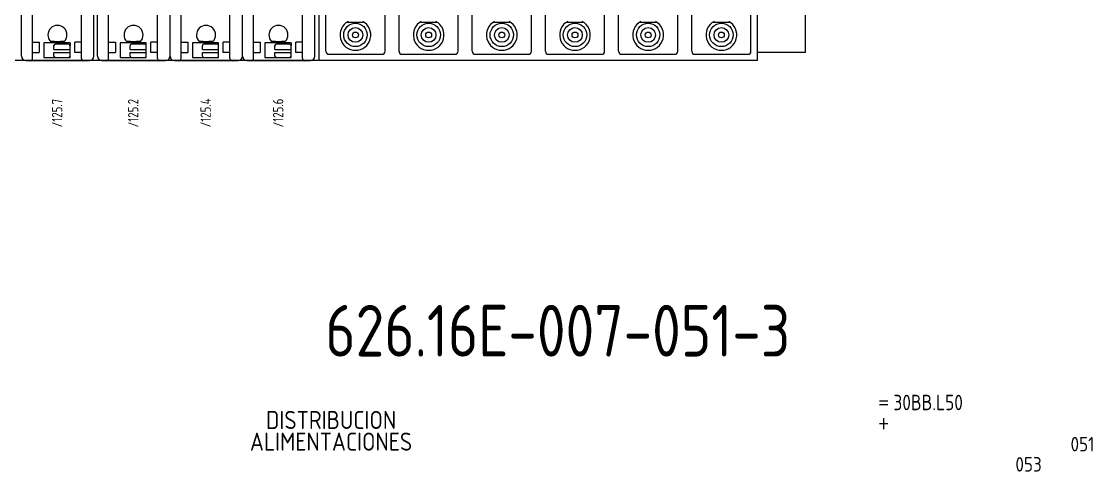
# Model space of a CAD drawing. Extents: x 430 to 1632, y -19 to 271.
# Drawn here: x 626.6 to 833.9, y 5.6 to 92.8 of the extents above; entities that cross this region are included whole.
import ezdxf
from ezdxf.enums import TextEntityAlignment as Align

# ---------------------------------------------------------------- set-up
doc = ezdxf.new("R2010")
doc.units = 0
doc.header["$LTSCALE"] = 5
doc.header["$MEASUREMENT"] = 0
doc.layers.get('0').update_dxf_attribs({"linetype": 'CONTINUOUS'})
doc.layers.add('CART', color=7, linetype='CONTINUOUS')
doc.styles.add('DIN', font='DIN.shx', dxfattribs={"width": 0.85})
doc.styles.add('N', font='ROMANS', dxfattribs={"width": 0.85, "height": 3})

msp = doc.modelspace()

# ---------------------------------------------------------------- linework, layer by layer
at = {"color": 7, "linetype": 'Continuous'}
for p, q in [((626.58, 86.06), (626.58, 248.64)), ((640.6, 86.06), (640.6, 248.64)), ((641.31, 86.06), (641.31, 248.64)), ((655.33, 86.06), (655.33, 248.64)), ((655.33, 86.06), (655.33, 248.64)), ((669.35, 86.06), (669.35, 248.64)), ((683.37, 86.06), (683.37, 248.64)), ((778.31, 86.79), (778.31, 105.89)), ((684.22, 85.21), (684.22, 104.97)), ((769.02, 85.21), (769.02, 104.97)), ((685.49, 87.02), (685.49, 101.41)), ((696.94, 87.02), (696.94, 101.41)), ((699.66, 87.02), (699.66, 101.41)), ((711.1, 87.02), (711.1, 101.41)), ((713.82, 87.02), (713.82, 101.41)), ((725.26, 87.02), (725.26, 101.41)), ((727.98, 87.02), (727.98, 101.41)), ((739.42, 87.02), (739.42, 101.41)), ((742.14, 87.02), (742.14, 101.41)), ((753.58, 87.02), (753.58, 101.41)), ((756.3, 87.02), (756.3, 101.41)), ((767.75, 87.02), (767.75, 101.41)), ((628.73, 85.66), (628.73, 95.43)), ((643.46, 85.66), (643.46, 95.43)), ((657.48, 85.66), (657.48, 95.43)), ((671.5, 85.66), (671.5, 95.43)), ((638.19, 85.66), (638.19, 94.97)), ((652.92, 85.66), (652.92, 94.97)), ((666.94, 85.66), (666.94, 94.97)), ((680.96, 85.66), (680.96, 94.97)), ((689.63, 92.69), (692.8, 92.69)), ((703.79, 92.69), (706.96, 92.69)), ((717.96, 92.69), (721.12, 92.69)), ((732.12, 92.69), (735.28, 92.69)), ((746.28, 92.69), (749.45, 92.69)), ((760.44, 92.69), (763.61, 92.69)), ((628.73, 88.8), (630.03, 88.8)), ((630.03, 88.8), (630.03, 86.76)), ((630.94, 88.63), (630.94, 85.8)), ((635.98, 88.63), (630.94, 88.63)), ((632.98, 88.91), (632.22, 88.91)), ((632.22, 88.91), (634.89, 88.91)), ((632.87, 87.38), (632.87, 88.12)), ((632.87, 87.38), (635.98, 87.38)), ((635.7, 88.4), (633.15, 88.4)), ((634.87, 88.91), (634.12, 88.91)), ((635.98, 88.63), (635.98, 88.15)), ((635.98, 86.08), (635.98, 88.12)), ((636.89, 86.76), (636.89, 88.8)), ((638.19, 88.8), (636.89, 88.8)), ((643.46, 88.8), (644.76, 88.8)), ((644.76, 88.8), (644.76, 86.76)), ((645.67, 88.63), (645.67, 85.8)), ((650.71, 88.63), (645.67, 88.63)), ((646.95, 88.92), (649.62, 88.92)), ((647.7, 88.91), (646.95, 88.91)), ((647.6, 87.38), (647.6, 88.12)), ((647.6, 87.38), (650.71, 87.38)), ((650.43, 88.4), (647.88, 88.4)), ((649.6, 88.91), (648.85, 88.91)), ((650.71, 85.8), (650.71, 88.63)), ((650.74, 88.23), (650.71, 88.23)), ((651.62, 86.76), (651.62, 88.8)), ((652.92, 88.8), (651.62, 88.8)), ((657.48, 88.8), (658.78, 88.8)), ((658.78, 88.8), (658.78, 86.76)), ((659.69, 88.63), (659.69, 85.8)), ((664.73, 88.63), (659.69, 88.63)), ((660.97, 88.92), (663.64, 88.92)), ((661.72, 88.91), (660.97, 88.91)), ((661.62, 87.38), (661.62, 88.12)), ((661.62, 87.38), (664.73, 87.38)), ((664.45, 88.4), (661.9, 88.4)), ((663.62, 88.91), (662.87, 88.91)), ((664.73, 85.8), (664.73, 88.63)), ((664.76, 88.23), (664.73, 88.23)), ((665.64, 86.76), (665.64, 88.8)), ((666.94, 88.8), (665.64, 88.8)), ((671.5, 88.8), (672.8, 88.8)), ((672.8, 88.8), (672.8, 86.76)), ((673.71, 88.63), (673.71, 85.8)), ((678.75, 88.63), (673.71, 88.63)), ((674.98, 88.91), (677.66, 88.91)), ((675.74, 88.91), (674.99, 88.91)), ((675.64, 87.38), (675.64, 88.12)), ((675.64, 87.38), (678.75, 87.38)), ((678.47, 88.4), (675.92, 88.4)), ((677.64, 88.91), (676.89, 88.91)), ((678.75, 88.63), (678.75, 88.15)), ((678.75, 86.08), (678.75, 88.12)), ((679.66, 86.76), (679.66, 88.8)), ((680.96, 88.8), (679.66, 88.8)), ((684.05, 87.36), (684.22, 87.36)), ((684.05, 85.21), (599.25, 85.21)), ((627.43, 85.21), (639.75, 85.21)), ((628.73, 86.76), (630.03, 86.76)), ((630.94, 85.8), (635.98, 85.8)), ((632.87, 86.08), (632.87, 86.82)), ((632.87, 86.82), (635.98, 86.82)), ((635.98, 85.8), (635.98, 86.05)), ((638.19, 86.76), (636.89, 86.76)), ((642.16, 85.21), (654.48, 85.21)), ((643.46, 86.76), (644.76, 86.76)), ((645.67, 85.8), (650.71, 85.8)), ((647.6, 86.08), (647.6, 86.82)), ((647.6, 86.82), (650.71, 86.82)), ((652.92, 86.76), (651.62, 86.76)), ((656.18, 85.21), (668.5, 85.21)), ((657.48, 86.76), (658.78, 86.76)), ((659.69, 85.8), (664.73, 85.8)), ((661.62, 86.08), (661.62, 86.82)), ((661.62, 86.82), (664.73, 86.82)), ((666.94, 86.76), (665.64, 86.76)), ((670.2, 85.21), (682.52, 85.21)), ((671.5, 86.76), (672.8, 86.76)), ((673.71, 85.8), (678.75, 85.8)), ((675.64, 86.08), (675.64, 86.82)), ((675.64, 86.82), (678.75, 86.82)), ((678.75, 85.8), (678.75, 86.05)), ((680.96, 86.76), (679.66, 86.76)), ((684.22, 86.79), (684.05, 86.79)), ((769.02, 85.21), (684.22, 85.21)), ((686.06, 86.45), (696.37, 86.45)), ((700.22, 86.45), (710.53, 86.45)), ((714.38, 86.45), (724.69, 86.45)), ((728.55, 86.45), (738.86, 86.45)), ((742.71, 86.45), (753.02, 86.45)), ((756.87, 86.45), (767.18, 86.45)), ((778.31, 86.79), (769.02, 86.79))]:
    msp.add_line(p, q, dxfattribs=at)
for centre, radius in [((691.21, 90.19), 2.27), ((691.21, 90.19), 1.42), ((705.38, 90.19), 2.27), ((705.38, 90.19), 1.42), ((719.54, 90.19), 2.27), ((719.54, 90.19), 1.42), ((733.7, 90.19), 2.27), ((733.7, 90.19), 1.42), ((747.86, 90.19), 2.27), ((747.86, 90.19), 1.42), ((762.03, 90.19), 2.27), ((762.03, 90.19), 1.42), ((691.21, 90.19), 0.566), ((705.38, 90.19), 0.566), ((719.54, 90.19), 0.566), ((733.7, 90.19), 0.566), ((747.86, 90.19), 0.566), ((762.03, 90.19), 0.566)]:
    msp.add_circle(centre, radius, dxfattribs=at)
for centre, radius, start, end in [((633.55, 90.19), 1.84, 315.9421, 224.0579), ((648.27, 90.19), 1.84, 315.9421, 224.0579), ((662.3, 90.19), 1.84, 315.9421, 224.0579), ((676.32, 90.19), 1.84, 315.9421, 224.0579), ((691.21, 90.19), 2.97, 118.4369, 61.5631), ((705.38, 90.19), 2.97, 118.4369, 61.5631), ((719.54, 90.19), 2.97, 118.4369, 61.5631), ((733.7, 90.19), 2.97, 118.4369, 61.5631), ((747.86, 90.19), 2.97, 118.4369, 61.5631), ((762.03, 90.19), 2.97, 118.4369, 61.5631), ((633.15, 88.12), 0.283, 90, 180), ((635.7, 88.12), 0.283, 0, 90), ((647.88, 88.12), 0.283, 90, 180), ((650.43, 88.12), 0.283, 0, 90), ((661.9, 88.12), 0.283, 90, 180), ((664.45, 88.12), 0.283, 0, 90), ((675.92, 88.12), 0.283, 90, 180), ((678.47, 88.12), 0.283, 0, 90), ((627.43, 86.06), 0.85, 180, 270), ((628.28, 85.66), 0.453, 270, 0), ((633.15, 86.08), 0.283, 180, 270), ((635.7, 86.08), 0.283, 270, 0), ((638.64, 85.66), 0.453, 180, 270), ((639.75, 86.06), 0.85, 270, 0), ((642.16, 86.06), 0.85, 180, 270), ((643.01, 85.66), 0.453, 270, 0), ((647.88, 86.08), 0.283, 180, 270), ((650.43, 86.08), 0.283, 270, 0), ((653.37, 85.66), 0.453, 180, 270), ((654.48, 86.06), 0.85, 270, 0), ((656.18, 86.06), 0.85, 180, 270), ((657.03, 85.66), 0.453, 270, 0), ((661.9, 86.08), 0.283, 180, 270), ((664.45, 86.08), 0.283, 270, 0), ((667.39, 85.66), 0.453, 180, 270), ((668.5, 86.06), 0.85, 270, 0), ((670.2, 86.06), 0.85, 180, 270), ((671.05, 85.66), 0.453, 270, 0), ((675.92, 86.08), 0.283, 180, 270), ((678.47, 86.08), 0.283, 270, 0), ((681.41, 85.66), 0.453, 180, 270), ((682.52, 86.06), 0.85, 270, 0), ((686.06, 87.02), 0.566, 180, 270), ((696.37, 87.02), 0.566, 270, 0), ((700.22, 87.02), 0.566, 180, 270), ((710.53, 87.02), 0.566, 270, 0), ((714.38, 87.02), 0.566, 180, 270), ((724.69, 87.02), 0.566, 270, 0), ((728.55, 87.02), 0.566, 180, 270), ((738.86, 87.02), 0.566, 270, 0), ((742.71, 87.02), 0.566, 180, 270), ((753.02, 87.02), 0.566, 270, 0), ((756.87, 87.02), 0.566, 180, 270), ((767.18, 87.02), 0.566, 270, 0)]:
    msp.add_arc(centre, radius, start, end, dxfattribs=at)

# ---------------------------------------------------------------- texts
at = {"style": 'DIN', "width": 0.8}
for s, p in [('/125.7', (634.48, 72.29)), ('/125.2', (649.21, 72.29)), ('/125.4', (663.23, 72.29)), ('/125.6', (677.25, 72.29))]:
    msp.add_text(s, height=2, rotation=90, dxfattribs=at).set_placement(p)
at = {"color": 2, "insert": (685.38, 37.92), "char_height": 10, "width": 111.0411, "attachment_point": 1, "style": 'DIN'}
msp.add_mtext('626.16E-007-051-3', dxfattribs=at)
at = {"layer": 'CART', "color": 3, "style": 'N', "width": 0.85}
for s, p in [('=', (792.24, 17.91)), ('+', (792.24, 13.87))]:
    msp.add_text(s, height=2.5, dxfattribs=at).set_placement(p)
at = {"layer": 'CART', "color": 3, "style": 'DIN', "width": 0.85}
msp.add_attdef('30BB.L50', text='', height=3, dxfattribs=at).set_placement((795.33, 16.63), align=Align.BOTTOM_LEFT)
at = {"layer": 'CART', "color": 2, "style": 'DIN', "width": 0.9, "flags": 1}
for tag, p in [('DISTRIBUCION', (686.5, 15.65)), ('ALIMENTACIONES', (686.5, 11.45))]:
    msp.add_attdef(tag, text='', height=3.5, dxfattribs=at).set_placement(p, align=Align.MIDDLE)
msp.add_attdef('051', text='', height=2.8, dxfattribs=at).set_placement((834.2, 9.56), align=Align.RIGHT)
at = {"layer": 'CART', "color": 7, "style": 'DIN', "width": 0.9, "flags": 1}
msp.add_attdef('053', (818.93, 5.65), '', height=2.8, dxfattribs=at)

doc.saveas('drawing.dxf')
